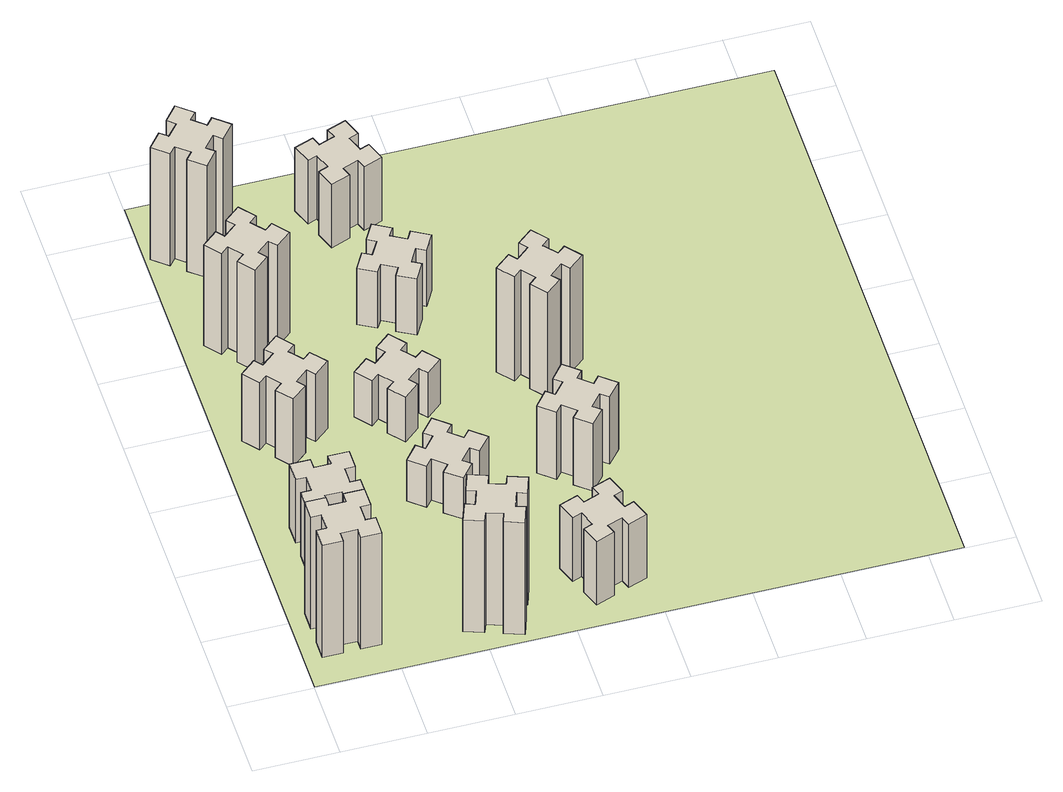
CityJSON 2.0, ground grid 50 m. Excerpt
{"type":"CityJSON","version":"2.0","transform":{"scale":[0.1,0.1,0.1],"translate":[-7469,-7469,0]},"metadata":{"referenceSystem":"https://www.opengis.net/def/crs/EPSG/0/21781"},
"CityObjects":{
"building1":{"type":"Building","attributes":{"class":"1000","function":"1000","usage":"1000","yearOfConstruction":2016,"roofType":"1000","measuredHeight":90,"storeysAboveGround":30,"storeysBelowGround":0},"geometry":[{"type":"Solid","lod":"1","boundaries":[[[[0,1,2,3,4,5,6,7,8,9,10,11,12,13,14,15,16,17,18,19]],[[17,16,20,21]],[[16,15,22,20]],[[15,14,23,22]],[[14,13,24,23]],[[13,12,25,24]],[[12,11,26,25]],[[11,10,27,26]],[[10,9,28,27]],[[9,8,29,28]],[[8,7,30,29]],[[7,6,31,30]],[[6,5,32,31]],[[5,4,33,32]],[[4,3,34,33]],[[3,2,35,34]],[[2,1,36,35]],[[1,0,37,36]],[[0,19,38,37]],[[19,18,39,38]],[[18,17,21,39]],[[24,25,26,27,28,29,30,31,32,33,34,35,36,37,38,39,21,20,22,23]]]]}]},
"building2":{"type":"Building","attributes":{"class":"1000","function":"1000","usage":"1000","yearOfConstruction":2016,"roofType":"1000","measuredHeight":51,"storeysAboveGround":30,"storeysBelowGround":0},"geometry":[{"type":"Solid","lod":"1","boundaries":[[[[40,41,42,43,44,45,46,47,48,49,50,51,52,53,54,55,56,57,58,59]],[[57,56,60,61]],[[56,55,62,60]],[[55,54,63,62]],[[54,53,64,63]],[[53,52,65,64]],[[52,51,66,65]],[[51,50,67,66]],[[50,49,68,67]],[[49,48,69,68]],[[48,47,70,69]],[[47,46,71,70]],[[46,45,72,71]],[[45,44,73,72]],[[44,43,74,73]],[[43,42,75,74]],[[42,41,76,75]],[[41,40,77,76]],[[40,59,78,77]],[[59,58,79,78]],[[58,57,61,79]],[[64,65,66,67,68,69,70,71,72,73,74,75,76,77,78,79,61,60,62,63]]]]}]},
"building3":{"type":"Building","attributes":{"class":"1000","function":"1000","usage":"1000","yearOfConstruction":2016,"roofType":"1000","measuredHeight":54,"storeysAboveGround":30,"storeysBelowGround":0},"geometry":[{"type":"Solid","lod":"1","boundaries":[[[[80,81,82,83,84,85,86,87,88,89,90,91,92,93,94,95,96,97,98,99]],[[97,96,100,101]],[[96,95,102,100]],[[95,94,103,102]],[[94,93,104,103]],[[93,92,105,104]],[[92,91,106,105]],[[91,90,107,106]],[[90,89,108,107]],[[89,88,109,108]],[[88,87,110,109]],[[87,86,111,110]],[[86,85,112,111]],[[85,84,113,112]],[[84,83,114,113]],[[83,82,115,114]],[[82,81,116,115]],[[81,80,117,116]],[[80,99,118,117]],[[99,98,119,118]],[[98,97,101,119]],[[104,105,106,107,108,109,110,111,112,113,114,115,116,117,118,119,101,100,102,103]]]]}]},
"building4":{"type":"Building","attributes":{"class":"1000","function":"1000","usage":"1000","yearOfConstruction":2016,"roofType":"1000","measuredHeight":81,"storeysAboveGround":30,"storeysBelowGround":0},"geometry":[{"type":"Solid","lod":"1","boundaries":[[[[120,121,122,123,124,125,126,127,128,129,130,131,132,133,134,135,136,137,138,139]],[[137,136,140,141]],[[136,135,142,140]],[[135,134,143,142]],[[134,133,144,143]],[[133,132,145,144]],[[132,131,146,145]],[[131,130,147,146]],[[130,129,148,147]],[[129,128,149,148]],[[128,127,150,149]],[[127,126,151,150]],[[126,125,152,151]],[[125,124,153,152]],[[124,123,154,153]],[[123,122,155,154]],[[122,121,156,155]],[[121,120,157,156]],[[120,139,158,157]],[[139,138,159,158]],[[138,137,141,159]],[[144,145,146,147,148,149,150,151,152,153,154,155,156,157,158,159,141,140,142,143]]]]}]},
"building5":{"type":"Building","attributes":{"class":"1000","function":"1000","usage":"1000","yearOfConstruction":2016,"roofType":"1000","measuredHeight":90,"storeysAboveGround":30,"storeysBelowGround":0},"geometry":[{"type":"Solid","lod":"1","boundaries":[[[[160,161,162,163,164,165,166,167,168,169,170,171,172,173,174,175,176,177,178,179]],[[177,176,180,181]],[[176,175,182,180]],[[175,174,183,182]],[[174,173,184,183]],[[173,172,185,184]],[[172,171,186,185]],[[171,170,187,186]],[[170,169,188,187]],[[169,168,189,188]],[[168,167,190,189]],[[167,166,191,190]],[[166,165,192,191]],[[165,164,193,192]],[[164,163,194,193]],[[163,162,195,194]],[[162,161,196,195]],[[161,160,197,196]],[[160,179,198,197]],[[179,178,199,198]],[[178,177,181,199]],[[184,185,186,187,188,189,190,191,192,193,194,195,196,197,198,199,181,180,182,183]]]]}]},
"building6":{"type":"Building","attributes":{"class":"1000","function":"1000","usage":"1000","yearOfConstruction":2016,"roofType":"1000","measuredHeight":90,"storeysAboveGround":30,"storeysBelowGround":0},"geometry":[{"type":"Solid","lod":"1","boundaries":[[[[200,201,202,203,204,205,206,207,208,209,210,211,212,213,214,215,216,217,218,219]],[[217,216,220,221]],[[216,215,222,220]],[[215,214,223,222]],[[214,213,224,223]],[[213,212,225,224]],[[212,211,226,225]],[[211,210,227,226]],[[210,209,228,227]],[[209,208,229,228]],[[208,207,230,229]],[[207,206,231,230]],[[206,205,232,231]],[[205,204,233,232]],[[204,203,234,233]],[[203,202,235,234]],[[202,201,236,235]],[[201,200,237,236]],[[200,219,238,237]],[[219,218,239,238]],[[218,217,221,239]],[[224,225,226,227,228,229,230,231,232,233,234,235,236,237,238,239,221,220,222,223]]]]}]},
"building7":{"type":"Building","attributes":{"class":"1000","function":"1000","usage":"1000","yearOfConstruction":2016,"roofType":"1000","measuredHeight":33,"storeysAboveGround":30,"storeysBelowGround":0},"geometry":[{"type":"Solid","lod":"1","boundaries":[[[[240,241,242,243,244,245,246,247,248,249,250,251,252,253,254,255,256,257,258,259]],[[257,256,260,261]],[[256,255,262,260]],[[255,254,263,262]],[[254,253,264,263]],[[253,252,265,264]],[[252,251,266,265]],[[251,250,267,266]],[[250,249,268,267]],[[249,248,269,268]],[[248,247,270,269]],[[247,246,271,270]],[[246,245,272,271]],[[245,244,273,272]],[[244,243,274,273]],[[243,242,275,274]],[[242,241,276,275]],[[241,240,277,276]],[[240,259,278,277]],[[259,258,279,278]],[[258,257,261,279]],[[264,265,266,267,268,269,270,271,272,273,274,275,276,277,278,279,261,260,262,263]]]]}]},
"building8":{"type":"Building","attributes":{"class":"1000","function":"1000","usage":"1000","yearOfConstruction":2016,"roofType":"1000","measuredHeight":36,"storeysAboveGround":30,"storeysBelowGround":0},"geometry":[{"type":"Solid","lod":"1","boundaries":[[[[280,281,282,283,284,285,286,287,288,289,290,291,292,293,294,295,296,297,298,299]],[[297,296,300,301]],[[296,295,302,300]],[[295,294,303,302]],[[294,293,304,303]],[[293,292,305,304]],[[292,291,306,305]],[[291,290,307,306]],[[290,289,308,307]],[[289,288,309,308]],[[288,287,310,309]],[[287,286,311,310]],[[286,285,312,311]],[[285,284,313,312]],[[284,283,314,313]],[[283,282,315,314]],[[282,281,316,315]],[[281,280,317,316]],[[280,299,318,317]],[[299,298,319,318]],[[298,297,301,319]],[[304,305,306,307,308,309,310,311,312,313,314,315,316,317,318,319,301,300,302,303]]]]}]},
"building9":{"type":"Building","attributes":{"class":"1000","function":"1000","usage":"1000","yearOfConstruction":2016,"roofType":"1000","measuredHeight":51,"storeysAboveGround":30,"storeysBelowGround":0},"geometry":[{"type":"Solid","lod":"1","boundaries":[[[[320,321,322,323,324,325,326,327,328,329,330,331,332,333,334,335,336,337,338,339]],[[337,336,340,341]],[[336,335,342,340]],[[335,334,343,342]],[[334,333,344,343]],[[333,332,345,344]],[[332,331,346,345]],[[331,330,347,346]],[[330,329,348,347]],[[329,328,349,348]],[[328,327,350,349]],[[327,326,351,350]],[[326,325,352,351]],[[325,324,353,352]],[[324,323,354,353]],[[323,322,355,354]],[[322,321,356,355]],[[321,320,357,356]],[[320,339,358,357]],[[339,338,359,358]],[[338,337,341,359]],[[344,345,346,347,348,349,350,351,352,353,354,355,356,357,358,359,341,340,342,343]]]]}]},
"building10":{"type":"Building","attributes":{"class":"1000","function":"1000","usage":"1000","yearOfConstruction":2016,"roofType":"1000","measuredHeight":45,"storeysAboveGround":30,"storeysBelowGround":0},"geometry":[{"type":"Solid","lod":"1","boundaries":[[[[360,361,362,363,364,365,366,367,368,369,370,371,372,373,374,375,376,377,378,379]],[[377,376,380,381]],[[376,375,382,380]],[[375,374,383,382]],[[374,373,384,383]],[[373,372,385,384]],[[372,371,386,385]],[[371,370,387,386]],[[370,369,388,387]],[[369,368,389,388]],[[368,367,390,389]],[[367,366,391,390]],[[366,365,392,391]],[[365,364,393,392]],[[364,363,394,393]],[[363,362,395,394]],[[362,361,396,395]],[[361,360,397,396]],[[360,379,398,397]],[[379,378,399,398]],[[378,377,381,399]],[[384,385,386,387,388,389,390,391,392,393,394,395,396,397,398,399,381,380,382,383]]]]}]},
"building11":{"type":"Building","attributes":{"class":"1000","function":"1000","usage":"1000","yearOfConstruction":2016,"roofType":"1000","measuredHeight":51,"storeysAboveGround":30,"storeysBelowGround":0},"geometry":[{"type":"Solid","lod":"1","boundaries":[[[[400,401,402,403,404,405,406,407,408,409,410,411,412,413,414,415,416,417,418,419]],[[417,416,420,421]],[[416,415,422,420]],[[415,414,423,422]],[[414,413,424,423]],[[413,412,425,424]],[[412,411,426,425]],[[411,410,427,426]],[[410,409,428,427]],[[409,408,429,428]],[[408,407,430,429]],[[407,406,431,430]],[[406,405,432,431]],[[405,404,433,432]],[[404,403,434,433]],[[403,402,435,434]],[[402,401,436,435]],[[401,400,437,436]],[[400,419,438,437]],[[419,418,439,438]],[[418,417,421,439]],[[424,425,426,427,428,429,430,431,432,433,434,435,436,437,438,439,421,420,422,423]]]]}]},
"building12":{"type":"Building","attributes":{"class":"1000","function":"1000","usage":"1000","yearOfConstruction":2016,"roofType":"1000","measuredHeight":54,"storeysAboveGround":30,"storeysBelowGround":0},"geometry":[{"type":"Solid","lod":"1","boundaries":[[[[440,441,442,443,444,445,446,447,448,449,450,451,452,453,454,455,456,457,458,459]],[[457,456,460,461]],[[456,455,462,460]],[[455,454,463,462]],[[454,453,464,463]],[[453,452,465,464]],[[452,451,466,465]],[[451,450,467,466]],[[450,449,468,467]],[[449,448,469,468]],[[448,447,470,469]],[[447,446,471,470]],[[446,445,472,471]],[[445,444,473,472]],[[444,443,474,473]],[[443,442,475,474]],[[442,441,476,475]],[[441,440,477,476]],[[440,459,478,477]],[[459,458,479,478]],[[458,457,461,479]],[[464,465,466,467,468,469,470,471,472,473,474,475,476,477,478,479,461,460,462,463]]]]}]},
"building13":{"type":"Building","attributes":{"class":"1000","function":"1000","usage":"1000","yearOfConstruction":2016,"roofType":"1000","measuredHeight":84,"storeysAboveGround":30,"storeysBelowGround":0},"geometry":[{"type":"Solid","lod":"1","boundaries":[[[[480,481,482,483,484,485,486,487,488,489,490,491,492,493,494,495,496,497,498,499]],[[497,496,500,501]],[[496,495,502,500]],[[495,494,503,502]],[[494,493,504,503]],[[493,492,505,504]],[[492,491,506,505]],[[491,490,507,506]],[[490,489,508,507]],[[489,488,509,508]],[[488,487,510,509]],[[487,486,511,510]],[[486,485,512,511]],[[485,484,513,512]],[[484,483,514,513]],[[483,482,515,514]],[[482,481,516,515]],[[481,480,517,516]],[[480,499,518,517]],[[499,498,519,518]],[[498,497,501,519]],[[504,505,506,507,508,509,510,511,512,513,514,515,516,517,518,519,501,500,502,503]]]]}]},
"landuse1":{"type":"LandUse","attributes":{"name":"plot1","function":"1010"},"geometry":[{"type":"MultiSurface","lod":"1","boundaries":[[[520,521,522,523]]]}]}
},
"vertices":[
[165,425,0],[165,325,0],[105,325,0],[105,205,0],[225,205,0],[225,265,0],[325,265,0],[325,205,0],[445,205,0],[445,325,0],[385,325,0],[385,425,0],[445,425,0],[445,545,0],[325,545,0],[325,485,0],[225,485,0],[225,545,0],[105,545,0],[105,425,0],[225,485,900],[225,545,900],[325,485,900],[325,545,900],[445,545,900],[445,425,900],[385,425,900],[385,325,900],[445,325,900],[445,205,900],[325,205,900],[325,265,900],[225,265,900],[225,205,900],[105,205,900],[105,325,900],[165,325,900],[165,425,900],[105,425,900],[105,545,900],
[265,1065,0],[265,965,0],[205,965,0],[205,845,0],[325,845,0],[325,905,0],[425,905,0],[425,845,0],[545,845,0],[545,965,0],[485,965,0],[485,1065,0],[545,1065,0],[545,1185,0],[425,1185,0],[425,1125,0],[325,1125,0],[325,1185,0],[205,1185,0],[205,1065,0],[325,1125,510],[325,1185,510],[425,1125,510],[425,1185,510],[545,1185,510],[545,1065,510],[485,1065,510],[485,965,510],[545,965,510],[545,845,510],[425,845,510],[425,905,510],[325,905,510],[325,845,510],[205,845,510],[205,965,510],[265,965,510],[265,1065,510],[205,1065,510],[205,1185,510],
[492,1888,0],[427,1964,0],[473,2003,0],[396,2095,0],[304,2018,0],[343,1972,0],[266,1907,0],[228,1953,0],[136,1876,0],[213,1784,0],[259,1823,0],[323,1746,0],[277,1708,0],[354,1616,0],[446,1693,0],[408,1739,0],[484,1803,0],[523,1757,0],[615,1834,0],[538,1926,0],[484,1803,540],[523,1757,540],[408,1739,540],[446,1693,540],[354,1616,540],[277,1708,540],[323,1746,540],[259,1823,540],[213,1784,540],[136,1876,540],[228,1953,540],[266,1907,540],[343,1972,540],[304,2018,540],[396,2095,540],[473,2003,540],[427,1964,540],[492,1888,540],[538,1926,540],[615,1834,540],
[343,2712,0],[266,2647,0],[228,2693,0],[136,2616,0],[213,2524,0],[259,2563,0],[323,2486,0],[277,2448,0],[354,2356,0],[446,2433,0],[408,2479,0],[484,2543,0],[523,2497,0],[615,2574,0],[538,2666,0],[492,2628,0],[427,2704,0],[473,2743,0],[396,2835,0],[304,2758,0],[427,2704,810],[473,2743,810],[492,2628,810],[538,2666,810],[615,2574,810],[523,2497,810],[484,2543,810],[408,2479,810],[446,2433,810],[354,2356,810],[277,2448,810],[323,2486,810],[259,2563,810],[213,2524,810],[136,2616,810],[228,2693,810],[266,2647,810],[343,2712,810],[304,2758,810],[396,2835,810],
[1029,360,0],[995,266,0],[939,287,0],[897,174,0],[1010,133,0],[1031,189,0],[1125,155,0],[1104,99,0],[1217,57,0],[1258,170,0],[1202,191,0],[1236,285,0],[1292,264,0],[1333,377,0],[1220,418,0],[1200,362,0],[1106,396,0],[1127,452,0],[1014,493,0],[973,380,0],[1106,396,900],[1127,452,900],[1200,362,900],[1220,418,900],[1333,377,900],[1292,264,900],[1236,285,900],[1202,191,900],[1258,170,900],[1217,57,900],[1104,99,900],[1125,155,900],[1031,189,900],[1010,133,900],[897,174,900],[939,287,900],[995,266,900],[1029,360,900],[973,380,900],[1014,493,900],
[384,3387,0],[308,3452,0],[346,3498,0],[254,3575,0],[177,3483,0],[223,3444,0],[159,3368,0],[113,3406,0],[36,3314,0],[128,3237,0],[166,3283,0],[243,3219,0],[204,3173,0],[296,3096,0],[373,3188,0],[327,3226,0],[392,3303,0],[438,3264,0],[515,3356,0],[423,3433,0],[392,3303,900],[438,3264,900],[327,3226,900],[373,3188,900],[296,3096,900],[204,3173,900],[243,3219,900],[166,3283,900],[128,3237,900],[36,3314,900],[113,3406,900],[159,3368,900],[223,3444,900],[177,3483,900],[254,3575,900],[346,3498,900],[308,3452,900],[384,3387,900],[423,3433,900],[515,3356,900],
[1224,1267,0],[1148,1332,0],[1186,1378,0],[1094,1455,0],[1017,1363,0],[1063,1324,0],[999,1248,0],[953,1286,0],[876,1194,0],[968,1117,0],[1006,1163,0],[1083,1099,0],[1044,1053,0],[1136,976,0],[1213,1068,0],[1167,1106,0],[1232,1183,0],[1278,1144,0],[1355,1236,0],[1263,1313,0],[1232,1183,330],[1278,1144,330],[1167,1106,330],[1213,1068,330],[1136,976,330],[1044,1053,330],[1083,1099,330],[1006,1163,330],[968,1117,330],[876,1194,330],[953,1286,330],[999,1248,330],[1063,1324,330],[1017,1363,330],[1094,1455,330],[1186,1378,330],[1148,1332,330],[1224,1267,330],[1263,1313,330],[1355,1236,330],
[983,1972,0],[906,1907,0],[868,1953,0],[776,1876,0],[853,1784,0],[899,1823,0],[963,1746,0],[917,1708,0],[994,1616,0],[1086,1693,0],[1048,1739,0],[1124,1803,0],[1163,1757,0],[1255,1834,0],[1178,1926,0],[1132,1888,0],[1067,1964,0],[1113,2003,0],[1036,2095,0],[944,2018,0],[1067,1964,360],[1113,2003,360],[1132,1888,360],[1178,1926,360],[1255,1834,360],[1163,1757,360],[1124,1803,360],[1048,1739,360],[1086,1693,360],[994,1616,360],[917,1708,360],[963,1746,360],[899,1823,360],[853,1784,360],[776,1876,360],[868,1953,360],[906,1907,360],[983,1972,360],[944,2018,360],[1036,2095,360],
[1765,496,0],[1671,462,0],[1650,518,0],[1537,477,0],[1579,364,0],[1635,385,0],[1669,291,0],[1613,270,0],[1654,157,0],[1767,199,0],[1746,255,0],[1840,289,0],[1860,233,0],[1973,274,0],[1932,387,0],[1876,366,0],[1842,460,0],[1898,480,0],[1857,593,0],[1744,552,0],[1842,460,510],[1898,480,510],[1876,366,510],[1932,387,510],[1973,274,510],[1860,233,510],[1840,289,510],[1746,255,510],[1767,199,510],[1654,157,510],[1613,270,510],[1669,291,510],[1635,385,510],[1579,364,510],[1537,477,510],[1650,518,510],[1671,462,510],[1765,496,510],[1744,552,510],[1857,593,510],
[1117,2525,0],[1204,2475,0],[1174,2423,0],[1278,2363,0],[1338,2467,0],[1286,2497,0],[1336,2584,0],[1388,2554,0],[1448,2658,0],[1344,2718,0],[1314,2666,0],[1227,2716,0],[1257,2768,0],[1153,2828,0],[1093,2724,0],[1145,2694,0],[1095,2607,0],[1043,2637,0],[983,2533,0],[1087,2473,0],[1095,2607,450],[1043,2637,450],[1145,2694,450],[1093,2724,450],[1153,2828,450],[1257,2768,450],[1227,2716,450],[1314,2666,450],[1344,2718,450],[1448,2658,450],[1388,2554,450],[1336,2584,450],[1286,2497,450],[1338,2467,450],[1278,2363,450],[1174,2423,450],[1204,2475,450],[1117,2525,450],[1087,2473,450],[983,2533,450],
[1125,3456,0],[1031,3422,0],[1010,3478,0],[897,3437,0],[939,3324,0],[995,3345,0],[1029,3251,0],[973,3230,0],[1014,3117,0],[1127,3159,0],[1106,3215,0],[1200,3249,0],[1220,3193,0],[1333,3234,0],[1292,3347,0],[1236,3326,0],[1202,3420,0],[1258,3440,0],[1217,3553,0],[1104,3512,0],[1202,3420,510],[1258,3440,510],[1236,3326,510],[1292,3347,510],[1333,3234,510],[1220,3193,510],[1200,3249,510],[1106,3215,510],[1127,3159,510],[1014,3117,510],[973,3230,510],[1029,3251,510],[995,3345,510],[939,3324,510],[897,3437,510],[1010,3478,510],[1031,3422,510],[1125,3456,510],[1104,3512,510],[1217,3553,510],
[1746,1163,0],[1823,1099,0],[1784,1053,0],[1876,976,0],[1953,1068,0],[1907,1106,0],[1972,1183,0],[2018,1144,0],[2095,1236,0],[2003,1313,0],[1964,1267,0],[1888,1332,0],[1926,1378,0],[1834,1455,0],[1757,1363,0],[1803,1324,0],[1739,1248,0],[1693,1286,0],[1616,1194,0],[1708,1117,0],[1739,1248,540],[1693,1286,540],[1803,1324,540],[1757,1363,540],[1834,1455,540],[1926,1378,540],[1888,1332,540],[1964,1267,540],[2003,1313,540],[2095,1236,540],[2018,1144,540],[1972,1183,540],[1907,1106,540],[1953,1068,540],[1876,976,540],[1784,1053,540],[1823,1099,540],[1746,1163,540],[1708,1117,540],[1616,1194,540],
[1972,1988,0],[1907,2064,0],[1953,2103,0],[1876,2195,0],[1784,2118,0],[1823,2072,0],[1746,2007,0],[1708,2053,0],[1616,1976,0],[1693,1884,0],[1739,1923,0],[1803,1846,0],[1757,1808,0],[1834,1716,0],[1926,1793,0],[1888,1839,0],[1964,1903,0],[2003,1857,0],[2095,1934,0],[2018,2026,0],[1964,1903,840],[2003,1857,840],[1888,1839,840],[1926,1793,840],[1834,1716,840],[1757,1808,840],[1803,1846,840],[1739,1923,840],[1693,1884,840],[1616,1976,840],[1708,2053,840],[1746,2007,840],[1823,2072,840],[1784,2118,840],[1876,2195,840],[1953,2103,840],[1907,2064,840],[1972,1988,840],[2018,2026,840],[2095,1934,840],
[5,3705,0],[3705,3705,0],[3705,5,0],[5,5,0]
]}
